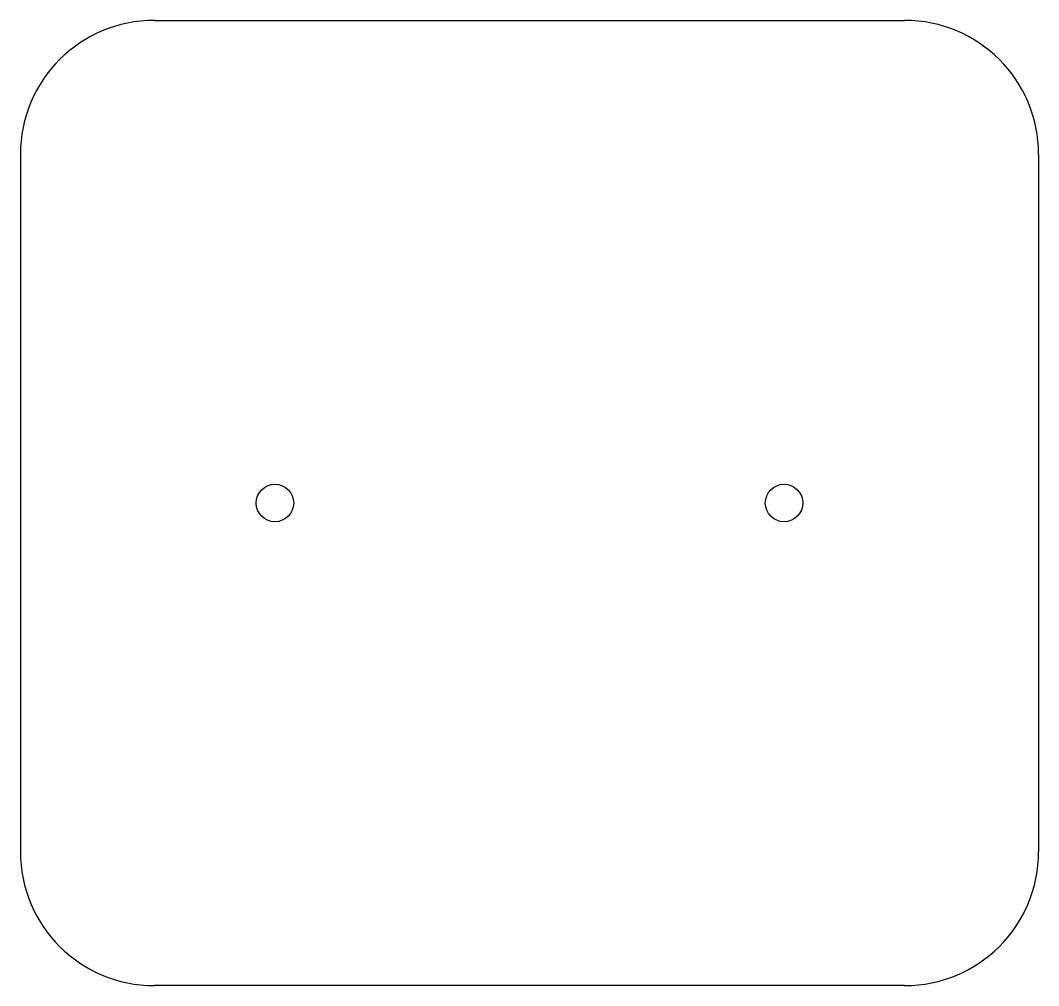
# Model space of a CAD drawing. Header units: inches. Extents: x 0 to 3.8, y 0 to 3.6.
import ezdxf

# ---------------------------------------------------------------- set-up
doc = ezdxf.new("R2010")
doc.units = ezdxf.units.IN
doc.header["$MEASUREMENT"] = 0

msp = doc.modelspace()

# ---------------------------------------------------------------- linework, layer by layer
at = {"transparency": 33554687}
for p, q in [((0.5, 3.6), (3.3, 3.6)), ((0, 3.1), (0, 0.5)), ((3.8, 3.1), (3.8, 0.5)), ((3.3, 0), (0.5, 0))]:
    msp.add_line(p, q, dxfattribs=at)
for centre in [(0.95, 1.8), (2.85, 1.8)]:
    msp.add_circle(centre, 0.07, dxfattribs=at)
for centre, start, end in [((0.5, 3.1), 90, 180), ((3.3, 3.1), 0, 90), ((0.5, 0.5), 180, 270), ((3.3, 0.5), 270, 0)]:
    msp.add_arc(centre, 0.5, start, end, dxfattribs=at)

doc.saveas('drawing.dxf')
